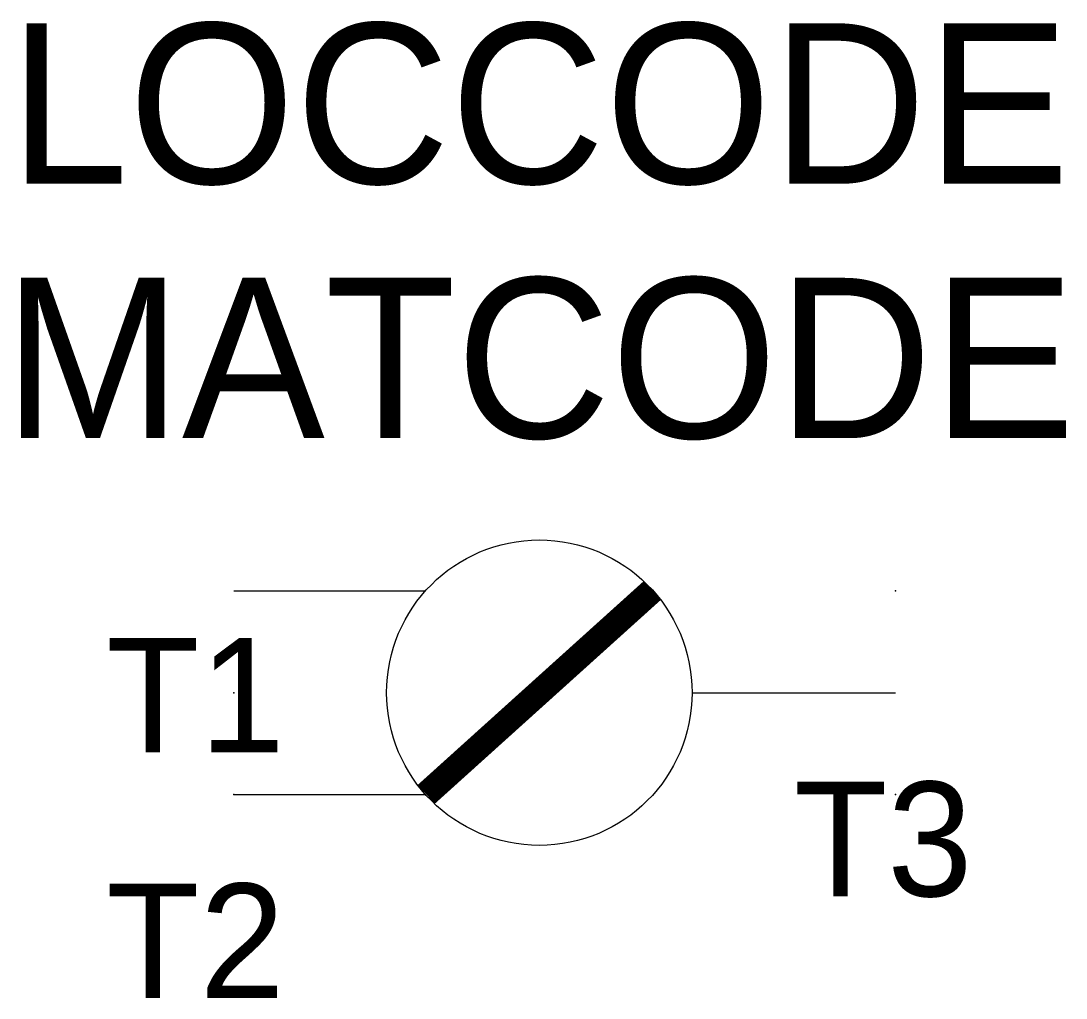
# Model space of a CAD drawing. Extents: x -10.2 to 10.3, y -6 to 13.2.
import ezdxf
from ezdxf.enums import TextEntityAlignment as Align

# ---------------------------------------------------------------- set-up
doc = ezdxf.new("R2010")
doc.units = 0
doc.layers.get('0').update_dxf_attribs({"linetype": 'CONTINUOUS'})
doc.layers.add('C', color=6, linetype='CONTINUOUS')
doc.layers.add('T2', color=1, linetype='CONTINUOUS')

msp = doc.modelspace()

# ---------------------------------------------------------------- linework, layer by layer
at = {"color": 0, "linetype": 'CONTINUOUS'}
for p, q in [((-6, 2), (-2.236, 2)), ((3, 0), (7, 0)), ((-6, -2), (-2.236, -2))]:
    msp.add_line(p, q, dxfattribs=at)
at = {"color": 0, "linetype": 'CONTINUOUS', "const_width": 0.5}
msp.add_lwpolyline([(-2.221, -1.997), (2.223, 2.01)], dxfattribs=at)
at = {"color": 0, "linetype": 'CONTINUOUS'}
msp.add_circle((0, 0), 3, dxfattribs=at)
at = {"layer": 'C', "color": 0, "linetype": 'CONTINUOUS'}
for p in [(7, 2), (-6, 0), (-6, -2), (7, -2)]:
    msp.add_point(p, dxfattribs=at)

# ---------------------------------------------------------------- texts
at = {"color": 0, "linetype": 'CONTINUOUS'}
for tag, p in [('LOCCODE', (0, 10)), ('MATCODE', (0, 5))]:
    msp.add_attdef(tag, text='', height=3.15, dxfattribs=at).set_placement(p, align=Align.CENTER)
at = {"layer": 'T2', "color": 0, "linetype": 'CONTINUOUS'}
for tag, p in [('T1', (-5, -1.173)), ('T2', (-5, -6))]:
    msp.add_attdef(tag, text='', height=2.25, dxfattribs=at).set_placement(p, align=Align.RIGHT)
msp.add_attdef('T3', (5, -4), '', height=2.25, dxfattribs=at)

doc.saveas('drawing.dxf')
